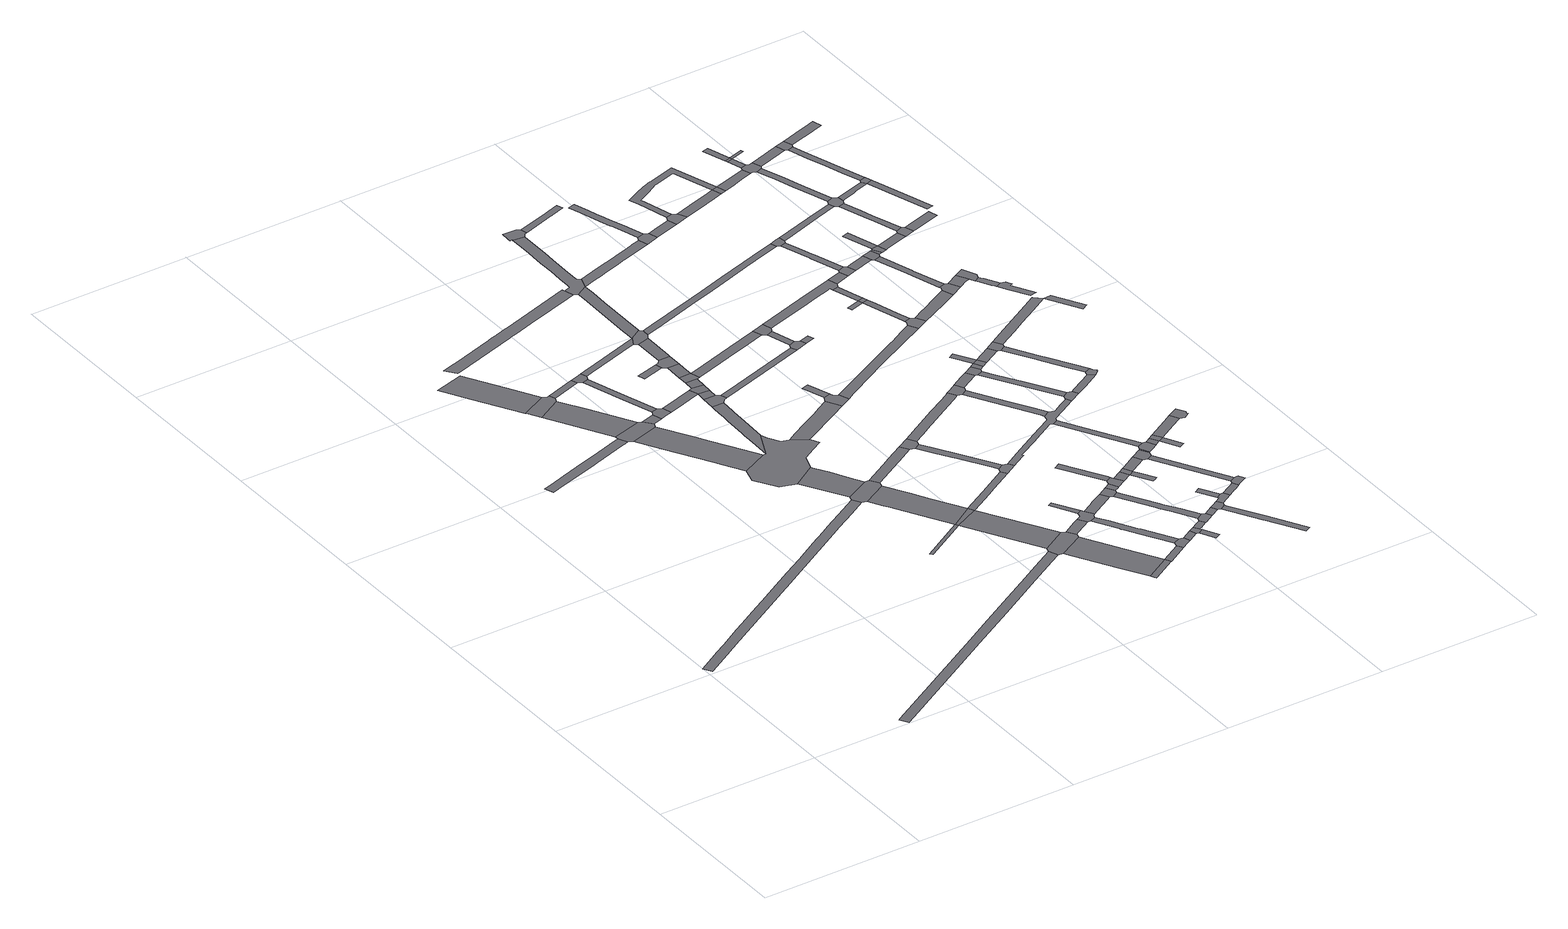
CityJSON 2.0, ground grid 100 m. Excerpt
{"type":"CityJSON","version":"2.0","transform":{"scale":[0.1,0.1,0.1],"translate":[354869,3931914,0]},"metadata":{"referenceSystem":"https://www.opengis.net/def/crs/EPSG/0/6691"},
"CityObjects":{
"road1":{"type":"Road","attributes":{"RoadStructureAttribute.sectionType":"1"},"geometry":[{"type":"MultiSurface","lod":"1","boundaries":[[[0,1,2,3,4,5,6,7,8,9,10,11,12,13,14,15,16,17,18,19,20,21,22,23,24,25,26,27,28,29]]]}]},
"road2":{"type":"Road","attributes":{"RoadStructureAttribute.sectionType":"1"},"geometry":[{"type":"MultiSurface","lod":"1","boundaries":[[[30,31,32,33,34,35,36,37,38,39,40,41,42,43,44]]]}]},
"road3":{"type":"Road","attributes":{"RoadStructureAttribute.sectionType":"1"},"geometry":[{"type":"MultiSurface","lod":"1","boundaries":[[[45,46,47,48,49,50,51,52,53,54,55,56,57,58,59,60,61,62,63]]]}]},
"road4":{"type":"Road","attributes":{"function":"3","RoadStructureAttribute.sectionType":"1"},"geometry":[{"type":"MultiSurface","lod":"1","boundaries":[[[64,65,66,67,68,69,70,71]]]}]},
"road5":{"type":"Road","geometry":[{"type":"MultiSurface","lod":"1","boundaries":[[[72,73,67,66,74,75,76,77]]]}]},
"road6":{"type":"Road","attributes":{"function":"3","RoadStructureAttribute.sectionType":"1"},"geometry":[{"type":"MultiSurface","lod":"1","boundaries":[[[78,79,76,75,80,81,82,83]]]}]},
"road7":{"type":"Road","geometry":[{"type":"MultiSurface","lod":"1","boundaries":[[[83,82,44,43,84,85,86,87]]]}]},
"road8":{"type":"Road","attributes":{"RoadStructureAttribute.sectionType":"1"},"geometry":[{"type":"MultiSurface","lod":"1","boundaries":[[[88,89,72,77]]]}]},
"road9":{"type":"Road","attributes":{"function":"3","RoadStructureAttribute.sectionType":"1"},"geometry":[{"type":"MultiSurface","lod":"1","boundaries":[[[90,91,92,93,94,95,96,97,98,99,85,84]]]}]},
"road10":{"type":"Road","attributes":{"RoadStructureAttribute.sectionType":"1"},"geometry":[{"type":"MultiSurface","lod":"1","boundaries":[[[86,100,101,87]]]}]},
"road11":{"type":"Road","geometry":[{"type":"MultiSurface","lod":"1","boundaries":[[[102,89,88,103,104,105,106,107]]]}]},
"road12":{"type":"Road","attributes":{"RoadStructureAttribute.sectionType":"1"},"geometry":[{"type":"MultiSurface","lod":"1","boundaries":[[[108,109,105,104,110,111]]]}]},
"road13":{"type":"Road","geometry":[{"type":"MultiSurface","lod":"1","boundaries":[[[100,112,113,114,108,111,115,116,101]]]}]},
"road14":{"type":"Road","attributes":{"function":"3","RoadStructureAttribute.sectionType":"1"},"geometry":[{"type":"MultiSurface","lod":"1","boundaries":[[[117,118,119,120,121,122,123]]]}]},
"road15":{"type":"Road","geometry":[{"type":"MultiSurface","lod":"1","boundaries":[[[124,125,126,127,128,129,130,131,132,133,95,94,134,135,117,123]]]}]},
"road16":{"type":"Road","geometry":[{"type":"MultiSurface","lod":"1","boundaries":[[[118,11,10,136,137,138,139,119]]]}]},
"road17":{"type":"Road","attributes":{"RoadStructureAttribute.sectionType":"1"},"geometry":[{"type":"MultiSurface","lod":"1","boundaries":[[[140,141,142,143,144,145,146,147,148,149,150,151,152,153,154,155,156,157,158,159]]]}]},
"road18":{"type":"Road","attributes":{"function":"3","RoadStructureAttribute.sectionType":"1"},"geometry":[{"type":"MultiSurface","lod":"1","boundaries":[[[160,161,162,163,164,165,166,162,167]]]}]},
"road19":{"type":"Road","attributes":{"function":"3","RoadStructureAttribute.sectionType":"1"},"geometry":[{"type":"MultiSurface","lod":"1","boundaries":[[[168,169,137,136,170,171,172,167,173]]]}]},
"road20":{"type":"Road","attributes":{"RoadStructureAttribute.sectionType":"1"},"geometry":[{"type":"MultiSurface","lod":"1","boundaries":[[[174,175,176,177,178,179,180,181,133,132,182,183,184,185]]]}]},
"road21":{"type":"Road","attributes":{"RoadStructureAttribute.sectionType":"1"},"geometry":[{"type":"MultiSurface","lod":"1","boundaries":[[[186,187,188,189,190,114,113,191,187,192,193]]]}]},
"road22":{"type":"Road","geometry":[{"type":"MultiSurface","lod":"1","boundaries":[[[167,162,166,173]]]}]},
"road23":{"type":"Road","attributes":{"RoadStructureAttribute.sectionType":"1"},"geometry":[{"type":"MultiSurface","lod":"1","boundaries":[[[194,195,196,107,106,197,198,199]]]}]},
"road24":{"type":"Road","attributes":{"RoadStructureAttribute.sectionType":"1"},"geometry":[{"type":"MultiSurface","lod":"1","boundaries":[[[200,201,202,203]]]}]},
"road25":{"type":"Road","geometry":[{"type":"MultiSurface","lod":"1","boundaries":[[[192,174,185,204,205,206,193]]]}]},
"road26":{"type":"Road","geometry":[{"type":"MultiSurface","lod":"1","boundaries":[[[187,186,207,208,188]]]}]},
"road27":{"type":"Road","attributes":{"RoadStructureAttribute.sectionType":"1"},"geometry":[{"type":"MultiSurface","lod":"1","boundaries":[[[208,207,209,210]]]}]},
"road28":{"type":"Road","geometry":[{"type":"MultiSurface","lod":"1","boundaries":[[[211,212,164,163,53,52,213,214]]]}]},
"road29":{"type":"Road","geometry":[{"type":"MultiSurface","lod":"1","boundaries":[[[209,215,216,217,218,219,210]]]}]},
"road30":{"type":"Road","attributes":{"RoadStructureAttribute.sectionType":"1"},"geometry":[{"type":"MultiSurface","lod":"1","boundaries":[[[220,221,222,139,138,223,224,225,226,227,228]]]}]},
"road31":{"type":"Road","attributes":{"RoadStructureAttribute.sectionType":"1"},"geometry":[{"type":"MultiSurface","lod":"1","boundaries":[[[229,217,216,230,231,232]]]}]},
"road32":{"type":"Road","geometry":[{"type":"MultiSurface","lod":"1","boundaries":[[[231,233,234,235,200,203,232]]]}]},
"road33":{"type":"Road","attributes":{"function":"3","RoadStructureAttribute.sectionType":"1"},"geometry":[{"type":"MultiSurface","lod":"1","boundaries":[[[213,236,237,238,239,240,241,242,214]]]}]},
"road34":{"type":"Road","attributes":{"RoadStructureAttribute.sectionType":"1"},"geometry":[{"type":"MultiSurface","lod":"1","boundaries":[[[243,244,245,246,247,128,127,248,249,250,251]]]}]},
"road35":{"type":"Road","attributes":{"RoadStructureAttribute.sectionType":"1"},"geometry":[{"type":"MultiSurface","lod":"1","boundaries":[[[252,234,233,253,254,255]]]}]},
"road36":{"type":"Road","geometry":[{"type":"MultiSurface","lod":"1","boundaries":[[[239,238,256,257,258,259]]]}]},
"road37":{"type":"Road","geometry":[{"type":"MultiSurface","lod":"1","boundaries":[[[260,261,194,199,255,254,262,263]]]}]},
"road38":{"type":"Road","attributes":{"RoadStructureAttribute.sectionType":"1"},"geometry":[{"type":"MultiSurface","lod":"1","boundaries":[[[166,264,265,266,267,268,269,173]]]}]},
"road39":{"type":"Road","attributes":{"RoadStructureAttribute.sectionType":"1"},"geometry":[{"type":"MultiSurface","lod":"1","boundaries":[[[270,212,211,271,272,273,274]]]}]},
"road40":{"type":"Road","geometry":[{"type":"MultiSurface","lod":"1","boundaries":[[[220,228,275,276,277,278]]]}]},
"road41":{"type":"Road","geometry":[{"type":"MultiSurface","lod":"1","boundaries":[[[279,280,281,282,283,194,261,284,285,286,287,288,289]]]}]},
"road42":{"type":"Road","attributes":{"RoadStructureAttribute.sectionType":"1"},"geometry":[{"type":"MultiSurface","lod":"1","boundaries":[[[290,291,292,293]]]}]},
"road43":{"type":"Road","attributes":{"RoadStructureAttribute.sectionType":"1"},"geometry":[{"type":"MultiSurface","lod":"1","boundaries":[[[205,294,295,296,297,298,206]]]}]},
"road44":{"type":"Road","geometry":[{"type":"MultiSurface","lod":"1","boundaries":[[[273,299,300,301,302,303,293,292,304,274]]]}]},
"road45":{"type":"Road","attributes":{"RoadStructureAttribute.sectionType":"1"},"geometry":[{"type":"MultiSurface","lod":"1","boundaries":[[[305,306,239,259]]]}]},
"road46":{"type":"Road","attributes":{"RoadStructureAttribute.sectionType":"1"},"geometry":[{"type":"MultiSurface","lod":"1","boundaries":[[[307,308,309,310,311,312,313,314,276,275]]]}]},
"road47":{"type":"Road","attributes":{"RoadStructureAttribute.sectionType":"1"},"geometry":[{"type":"MultiSurface","lod":"1","boundaries":[[[315,316,317,318,216,215,319,320,321,322,323]]]}]},
"road48":{"type":"Road","attributes":{"RoadStructureAttribute.sectionType":"1"},"geometry":[{"type":"MultiSurface","lod":"1","boundaries":[[[324,325,326,327]]]}]},
"road49":{"type":"Road","geometry":[{"type":"MultiSurface","lod":"1","boundaries":[[[328,251,250,329,330,331,324,327]]]}]},
"road50":{"type":"Road","attributes":{"RoadStructureAttribute.sectionType":"1"},"geometry":[{"type":"MultiSurface","lod":"1","boundaries":[[[299,332,333,334,335,336,337,338,339,340,341,342,343,300]]]}]},
"road51":{"type":"Road","geometry":[{"type":"MultiSurface","lod":"1","boundaries":[[[344,312,311,268,267,345]]]}]},
"road52":{"type":"Road","attributes":{"RoadStructureAttribute.sectionType":"1"},"geometry":[{"type":"MultiSurface","lod":"1","boundaries":[[[158,279,289,346,347,348,349,350,351,352,353,354,355,356,357,358,359,360,361,362,159]]]}]},
"road53":{"type":"Road","geometry":[{"type":"MultiSurface","lod":"1","boundaries":[[[363,306,305,364,365,366,338,337]]]}]},
"road54":{"type":"Road","attributes":{"RoadStructureAttribute.sectionType":"1"},"geometry":[{"type":"MultiSurface","lod":"1","boundaries":[[[367,368,303,302,369,370,371,372,373,374]]]}]},
"road55":{"type":"Road","attributes":{"RoadStructureAttribute.sectionType":"1"},"geometry":[{"type":"MultiSurface","lod":"1","boundaries":[[[365,375,376,366]]]}]},
"road56":{"type":"Road","geometry":[{"type":"MultiSurface","lod":"1","boundaries":[[[377,378,379,380,381,382,383,353,352,384,385]]]}]},
"road57":{"type":"Road","attributes":{"RoadStructureAttribute.sectionType":"1"},"geometry":[{"type":"MultiSurface","lod":"1","boundaries":[[[277,386,387,388,389,390,391,392,393,394,395,396,397,278]]]}]},
"road58":{"type":"Road","geometry":[{"type":"MultiSurface","lod":"1","boundaries":[[[373,398,399,400,401,402,374]]]}]},
"road59":{"type":"Road","geometry":[{"type":"MultiSurface","lod":"1","boundaries":[[[403,404,376,375,405,406,407,408]]]}]},
"road60":{"type":"Road","geometry":[{"type":"MultiSurface","lod":"1","boundaries":[[[409,410,411,407,406]]]}]},
"road61":{"type":"Road","attributes":{"RoadStructureAttribute.sectionType":"1"},"geometry":[{"type":"MultiSurface","lod":"1","boundaries":[[[401,400,412,413,414]]]}]},
"road62":{"type":"Road","attributes":{"RoadStructureAttribute.sectionType":"1"},"geometry":[{"type":"MultiSurface","lod":"1","boundaries":[[[415,416,403,408,417,418,419]]]}]},
"road63":{"type":"Road","attributes":{"RoadStructureAttribute.sectionType":"1"},"geometry":[{"type":"MultiSurface","lod":"1","boundaries":[[[398,420,421,422,423,424,425,426,427,428,429,399]]]}]},
"road64":{"type":"Road","attributes":{"RoadStructureAttribute.sectionType":"1"},"geometry":[{"type":"MultiSurface","lod":"1","boundaries":[[[430,431,432,433,434,435,436]]]}]},
"road65":{"type":"Road","geometry":[{"type":"MultiSurface","lod":"1","boundaries":[[[437,315,323,438,439,440,441,442]]]}]},
"road66":{"type":"Road","attributes":{"RoadStructureAttribute.sectionType":"1"},"geometry":[{"type":"MultiSurface","lod":"1","boundaries":[[[443,444,439,438,445]]]}]},
"road67":{"type":"Road","geometry":[{"type":"MultiSurface","lod":"1","boundaries":[[[443,445,296,295,446,447]]]}]},
"road68":{"type":"Road","geometry":[{"type":"MultiSurface","lod":"1","boundaries":[[[448,449,450,451,452,453,454,455,456,457,458,459,460,461,462,463,464,465,466,467,346,289]]]}]},
"road69":{"type":"Road","geometry":[{"type":"MultiSurface","lod":"1","boundaries":[[[414,413,468,469,430,436]]]}]},
"road70":{"type":"Road","geometry":[{"type":"MultiSurface","lod":"1","boundaries":[[[470,425,424,415,419,471,472,473,474]]]}]},
"road71":{"type":"Road","geometry":[{"type":"MultiSurface","lod":"1","boundaries":[[[446,475,476,447]]]}]},
"road72":{"type":"Road","attributes":{"RoadStructureAttribute.sectionType":"1"},"geometry":[{"type":"MultiSurface","lod":"1","boundaries":[[[477,469,468,478]]]}]},
"road73":{"type":"Road","attributes":{"RoadStructureAttribute.sectionType":"1"},"geometry":[{"type":"MultiSurface","lod":"1","boundaries":[[[479,480,481,482,483,484,485,377,385]]]}]},
"road74":{"type":"Road","attributes":{"RoadStructureAttribute.sectionType":"1"},"geometry":[{"type":"MultiSurface","lod":"1","boundaries":[[[486,474,473,487]]]}]},
"road75":{"type":"Road","attributes":{"RoadStructureAttribute.sectionType":"1"},"geometry":[{"type":"MultiSurface","lod":"1","boundaries":[[[488,489,490,491,492,493,494,260,263,495,496,497,498,499,500,501,502,503,504]]]}]},
"road76":{"type":"Road","geometry":[{"type":"MultiSurface","lod":"1","boundaries":[[[478,505,506,477]]]}]},
"road77":{"type":"Road","attributes":{"RoadStructureAttribute.sectionType":"1"},"geometry":[{"type":"MultiSurface","lod":"1","boundaries":[[[507,508,509,510,511,512,513,514,515,516,517,518,519,520,521,522,523,524,330,329]]]}]},
"road78":{"type":"Road","geometry":[{"type":"MultiSurface","lod":"1","boundaries":[[[525,526,527,528,529,530,531,532,533,534,535,536,537,538,539,540,541,542,543,544,545,546,547,548,549,550,344,345]]]}]},
"road79":{"type":"Road","geometry":[{"type":"MultiSurface","lod":"1","boundaries":[[[551,552,553,554,505,478]]]}]},
"road80":{"type":"Road","geometry":[{"type":"MultiSurface","lod":"1","boundaries":[[[555,556,557,558,559,486,487]]]}]},
"road81":{"type":"Road","geometry":[{"type":"MultiSurface","lod":"1","boundaries":[[[560,561,562,563,564,391,390,565,566]]]}]},
"road82":{"type":"Road","attributes":{"RoadStructureAttribute.sectionType":"1"},"geometry":[{"type":"MultiSurface","lod":"1","boundaries":[[[567,506,505,568,569,570]]]}]},
"road83":{"type":"Road","geometry":[{"type":"MultiSurface","lod":"1","boundaries":[[[571,572,573,574]]]}]},
"road84":{"type":"Road","attributes":{"RoadStructureAttribute.sectionType":"1"},"geometry":[{"type":"MultiSurface","lod":"1","boundaries":[[[575,576,577,578,579,580,581,556,555]]]}]},
"road85":{"type":"Road","attributes":{"RoadStructureAttribute.sectionType":"1"},"geometry":[{"type":"MultiSurface","lod":"1","boundaries":[[[565,582,583,544,543,584,585,566]]]}]},
"road86":{"type":"Road","geometry":[{"type":"MultiSurface","lod":"1","boundaries":[[[586,558,557,587,588,589,571,574]]]}]},
"road87":{"type":"Road","attributes":{"RoadStructureAttribute.sectionType":"1"},"geometry":[{"type":"MultiSurface","lod":"1","boundaries":[[[590,561,560,591,592,593,594]]]}]},
"road88":{"type":"Road","attributes":{"RoadStructureAttribute.sectionType":"1"},"geometry":[{"type":"MultiSurface","lod":"1","boundaries":[[[595,596,597,598,599,600,601,602,603,604,605,606,607,608,609,610]]]}]},
"road89":{"type":"Road","geometry":[{"type":"MultiSurface","lod":"1","boundaries":[[[458,611,612,613,602,601,459]]]}]},
"road90":{"type":"Road","geometry":[{"type":"MultiSurface","lod":"1","boundaries":[[[569,614,615,616,617,570]]]}]},
"road91":{"type":"Road","attributes":{"RoadStructureAttribute.sectionType":"1"},"geometry":[{"type":"MultiSurface","lod":"1","boundaries":[[[441,618,619,620,621,622,623,624,625,626,627,628,442]]]}]},
"road92":{"type":"Road","attributes":{"RoadStructureAttribute.sectionType":"1"},"geometry":[{"type":"MultiSurface","lod":"1","boundaries":[[[629,630,631,632,534,533]]]}]},
"road93":{"type":"Road","attributes":{"RoadStructureAttribute.sectionType":"1"},"geometry":[{"type":"MultiSurface","lod":"1","boundaries":[[[633,634,589,588,635,636,637,638,639]]]}]},
"road94":{"type":"Road","attributes":{"RoadStructureAttribute.sectionType":"1"},"geometry":[{"type":"MultiSurface","lod":"1","boundaries":[[[617,616,640,641]]]}]},
"road95":{"type":"Road","attributes":{"RoadStructureAttribute.sectionType":"1"},"geometry":[{"type":"MultiSurface","lod":"1","boundaries":[[[642,643,615,614,644,645]]]}]},
"road96":{"type":"Road","geometry":[{"type":"MultiSurface","lod":"1","boundaries":[[[593,646,647,648,649,594]]]}]},
"road97":{"type":"Road","geometry":[{"type":"MultiSurface","lod":"1","boundaries":[[[640,650,651,652,631,630,653,641]]]}]},
"road98":{"type":"Road","attributes":{"RoadStructureAttribute.sectionType":"1"},"geometry":[{"type":"MultiSurface","lod":"1","boundaries":[[[654,655,656,657,658,659,612,611]]]}]},
"road99":{"type":"Road","attributes":{"RoadStructureAttribute.sectionType":"1"},"geometry":[{"type":"MultiSurface","lod":"1","boundaries":[[[649,648,660,661]]]}]},
"road100":{"type":"Road","geometry":[{"type":"MultiSurface","lod":"1","boundaries":[[[642,645,639,638,662,663,664]]]}]},
"road101":{"type":"Road","geometry":[{"type":"MultiSurface","lod":"1","boundaries":[[[665,666,661,667]]]}]},
"road102":{"type":"Road","attributes":{"RoadStructureAttribute.sectionType":"1"},"geometry":[{"type":"MultiSurface","lod":"1","boundaries":[[[668,669,652,651,670,671]]]}]},
"road103":{"type":"Road","attributes":{"RoadStructureAttribute.sectionType":"1"},"geometry":[{"type":"MultiSurface","lod":"1","boundaries":[[[672,673,674,675,676,677,647,646]]]}]},
"road104":{"type":"Road","geometry":[{"type":"MultiSurface","lod":"1","boundaries":[[[661,660,678,667]]]}]},
"road105":{"type":"Road","geometry":[{"type":"MultiSurface","lod":"1","boundaries":[[[679,668,671,680]]]}]},
"road106":{"type":"Road","geometry":[{"type":"MultiSurface","lod":"1","boundaries":[[[681,682,683,684]]]}]},
"road107":{"type":"Road","geometry":[{"type":"MultiSurface","lod":"1","boundaries":[[[671,685,686,680]]]}]},
"road108":{"type":"Road","geometry":[{"type":"MultiSurface","lod":"1","boundaries":[[[675,674,539,538,687,688]]]}]},
"road109":{"type":"Road","attributes":{"RoadStructureAttribute.sectionType":"1"},"geometry":[{"type":"MultiSurface","lod":"1","boundaries":[[[667,678,689,690]]]}]},
"road110":{"type":"Road","attributes":{"RoadStructureAttribute.sectionType":"1"},"geometry":[{"type":"MultiSurface","lod":"1","boundaries":[[[691,692,693,694,695,696,697,684]]]}]},
"road111":{"type":"Road","geometry":[{"type":"MultiSurface","lod":"1","boundaries":[[[697,698,681,684]]]}]},
"road112":{"type":"Road","attributes":{"RoadStructureAttribute.sectionType":"1"},"geometry":[{"type":"MultiSurface","lod":"1","boundaries":[[[698,699,624,623,700,681]]]}]},
"road113":{"type":"Road","geometry":[{"type":"MultiSurface","lod":"1","boundaries":[[[701,655,654,702,703,704,705,706]]]}]},
"road114":{"type":"Road","geometry":[{"type":"MultiSurface","lod":"1","boundaries":[[[707,516,515,708,709,694,693]]]}]},
"road115":{"type":"Road","attributes":{"RoadStructureAttribute.sectionType":"1"},"geometry":[{"type":"MultiSurface","lod":"1","boundaries":[[[710,711,712,713,714,715,679,680]]]}]},
"road116":{"type":"Road","geometry":[{"type":"MultiSurface","lod":"1","boundaries":[[[625,716,717,718,719,626]]]}]},
"road117":{"type":"Road","geometry":[{"type":"MultiSurface","lod":"1","boundaries":[[[689,720,721,722,723,724,725,690]]]}]},
"road118":{"type":"Road","attributes":{"RoadStructureAttribute.sectionType":"1"},"geometry":[{"type":"MultiSurface","lod":"1","boundaries":[[[726,727,688,687,728,729,730]]]}]},
"road119":{"type":"Road","geometry":[{"type":"MultiSurface","lod":"1","boundaries":[[[731,504,503,732,733,734,735]]]}]},
"road120":{"type":"Road","attributes":{"RoadStructureAttribute.sectionType":"1"},"geometry":[{"type":"MultiSurface","lod":"1","boundaries":[[[721,736,737,738,739,740,741,742,743,744,722]]]}]},
"road121":{"type":"Road","attributes":{"RoadStructureAttribute.sectionType":"1"},"geometry":[{"type":"MultiSurface","lod":"1","boundaries":[[[745,746,747,748,749,750,751,752,753,733,732]]]}]},
"road122":{"type":"Road","geometry":[{"type":"MultiSurface","lod":"1","boundaries":[[[750,749,718,717,754,755]]]}]},
"road123":{"type":"Road","attributes":{"RoadStructureAttribute.sectionType":"1"},"geometry":[{"type":"MultiSurface","lod":"1","boundaries":[[[756,757,758,759,760,761,762,763,764,765,766,767,768,769,770,771,772,773,774,775,776,701,706]]]}]},
"road124":{"type":"Road","attributes":{"RoadStructureAttribute.sectionType":"1"},"geometry":[{"type":"MultiSurface","lod":"1","boundaries":[[[777,778,779,705,704,780,781,782,783,766]]]}]},
"road125":{"type":"Road","geometry":[{"type":"MultiSurface","lod":"1","boundaries":[[[784,785,786,787,713,712,788]]]}]},
"road126":{"type":"Road","attributes":{"RoadStructureAttribute.sectionType":"1"},"geometry":[{"type":"MultiSurface","lod":"1","boundaries":[[[789,790,791,709,708,792,793,794,795,796,797]]]}]},
"road127":{"type":"Road","geometry":[{"type":"MultiSurface","lod":"1","boundaries":[[[798,741,740,726,730,799,800,801,802]]]}]},
"road128":{"type":"Road","attributes":{"RoadStructureAttribute.sectionType":"1"},"geometry":[{"type":"MultiSurface","lod":"1","boundaries":[[[754,803,804,805,806,807,808,809,810,755]]]}]},
"road129":{"type":"Road","geometry":[{"type":"MultiSurface","lod":"1","boundaries":[[[783,811,812,767,766]]]}]},
"road130":{"type":"Road","geometry":[{"type":"MultiSurface","lod":"1","boundaries":[[[813,814,815,806,805,816]]]}]},
"road131":{"type":"Road","attributes":{"RoadStructureAttribute.sectionType":"1"},"geometry":[{"type":"MultiSurface","lod":"1","boundaries":[[[817,818,819,820,821,822,813,816]]]}]},
"road132":{"type":"Road","geometry":[{"type":"MultiSurface","lod":"1","boundaries":[[[823,820,819,824,797,796,825]]]}]},
"road133":{"type":"Road","attributes":{"RoadStructureAttribute.sectionType":"1"},"geometry":[{"type":"MultiSurface","lod":"1","boundaries":[[[734,826,827,828,829,830,831,735]]]}]},
"road134":{"type":"Road","attributes":{"RoadStructureAttribute.sectionType":"1"},"geometry":[{"type":"MultiSurface","lod":"1","boundaries":[[[815,814,832,833]]]}]},
"road135":{"type":"Road","geometry":[{"type":"MultiSurface","lod":"1","boundaries":[[[832,834,835,836,833]]]}]},
"road136":{"type":"Road","attributes":{"RoadStructureAttribute.sectionType":"1"},"geometry":[{"type":"MultiSurface","lod":"1","boundaries":[[[837,838,839,840,841,842,843,724,723,844,845,846,839,847]]]}]},
"road137":{"type":"Road","attributes":{"RoadStructureAttribute.sectionType":"1"},"geometry":[{"type":"MultiSurface","lod":"1","boundaries":[[[848,849,850,836,835]]]}]},
"road138":{"type":"Road","attributes":{"RoadStructureAttribute.sectionType":"1"},"geometry":[{"type":"MultiSurface","lod":"1","boundaries":[[[851,852,853,854,823,825]]]}]},
"road139":{"type":"Road","attributes":{"RoadStructureAttribute.sectionType":"1"},"geometry":[{"type":"MultiSurface","lod":"1","boundaries":[[[767,812,855,856,857,858,859]]]}]},
"road140":{"type":"Road","geometry":[{"type":"MultiSurface","lod":"1","boundaries":[[[860,854,853,861,862,863,864,865]]]}]},
"road141":{"type":"Road","attributes":{"RoadStructureAttribute.sectionType":"1"},"geometry":[{"type":"MultiSurface","lod":"1","boundaries":[[[834,866,867,868,835]]]}]},
"road142":{"type":"Road","attributes":{"RoadStructureAttribute.sectionType":"1"},"geometry":[{"type":"MultiSurface","lod":"1","boundaries":[[[869,870,871,863,862,872,873,874,875]]]}]},
"road143":{"type":"Road","geometry":[{"type":"MultiSurface","lod":"1","boundaries":[[[876,877,878,869,875,879,880,881]]]}]},
"road144":{"type":"Road","attributes":{"RoadStructureAttribute.sectionType":"1"},"geometry":[{"type":"MultiSurface","lod":"1","boundaries":[[[882,883,884,885]]]}]},
"road145":{"type":"Road","geometry":[{"type":"MultiSurface","lod":"1","boundaries":[[[882,886,887,883]]]}]},
"road146":{"type":"Road","attributes":{"RoadStructureAttribute.sectionType":"1"},"geometry":[{"type":"MultiSurface","lod":"1","boundaries":[[[886,888,889,887]]]}]},
"road147":{"type":"Road","geometry":[{"type":"MultiSurface","lod":"1","boundaries":[[[890,891,892,889,888,859,858,893,894,895]]]}]},
"road148":{"type":"Road","attributes":{"RoadStructureAttribute.sectionType":"1"},"geometry":[{"type":"MultiSurface","lod":"1","boundaries":[[[896,897,898,895,894,899,900,901,902,903,904]]]}]},
"road149":{"type":"Road","geometry":[{"type":"MultiSurface","lod":"1","boundaries":[[[903,829,828,905,906,907,908,904]]]}]},
"road150":{"type":"Road","attributes":{"RoadStructureAttribute.sectionType":"1"},"geometry":[{"type":"MultiSurface","lod":"1","boundaries":[[[905,909,910,911,912,913,914,915,916,906]]]}]},
"road151":{"type":"Road","geometry":[{"type":"MultiSurface","lod":"1","boundaries":[[[917,912,911,868,867,918,919]]]}]},
"road152":{"type":"Road","geometry":[{"type":"MultiSurface","lod":"1","boundaries":[[[920,921,883,887]]]}]},
"road153":{"type":"Road","attributes":{"RoadStructureAttribute.sectionType":"1"},"geometry":[{"type":"MultiSurface","lod":"1","boundaries":[[[922,923,924,891,890,925,926,927]]]}]},
"road154":{"type":"Road","attributes":{"RoadStructureAttribute.sectionType":"1"},"geometry":[{"type":"MultiSurface","lod":"1","boundaries":[[[928,929,930,931,932,917,919]]]}]},
"road155":{"type":"Road","attributes":{"RoadStructureAttribute.sectionType":"1"},"geometry":[{"type":"MultiSurface","lod":"1","boundaries":[[[933,908,907,934,935,936,937,938,939]]]}]},
"road156":{"type":"Road","geometry":[{"type":"MultiSurface","lod":"1","boundaries":[[[940,941,942,927,926,943]]]}]},
"road157":{"type":"Road","attributes":{"RoadStructureAttribute.sectionType":"1"},"geometry":[{"type":"MultiSurface","lod":"1","boundaries":[[[944,945,946,947,948,949,950,951,940,943]]]}]},
"road158":{"type":"Road","geometry":[{"type":"MultiSurface","lod":"1","boundaries":[[[938,952,953,954,948,947,939]]]}]},
"road159":{"type":"Road","attributes":{"RoadStructureAttribute.sectionType":"1"},"geometry":[{"type":"MultiSurface","lod":"1","boundaries":[[[955,956,957,958,952,938,959,960,961,962]]]}]},
"road160":{"type":"Road","attributes":{"RoadStructureAttribute.sectionType":"1"},"geometry":[{"type":"MultiSurface","lod":"1","boundaries":[[[963,964,965,942,941,966,967,968]]]}]}
},
"vertices":[
[188,1108,0],[249,1144,0],[260,1150,0],[281,1163,0],[737,1432,0],[777,1454,0],[822,1481,0],[1369,1801,0],[1395,1816,0],[1524,1891,0],[1634,1956,0],[1604,2008,0],[1515,1956,0],[1349,1859,0],[1296,1828,0],[1251,1801,0],[1236,1793,0],[1193,1767,0],[1040,1678,0],[914,1604,0],[791,1532,0],[684,1470,0],[538,1385,0],[425,1319,0],[372,1287,0],[229,1202,0],[156,1159,0],[98,1125,0],[3,1069,0],[33,1017,0],
[894,3207,0],[743,3159,0],[641,3127,0],[622,3121,0],[459,3070,0],[389,3047,0],[305,3021,0],[323,2964,0],[407,2990,0],[659,3069,0],[681,3076,0],[898,3145,0],[913,3150,0],[935,3157,0],[907,3210,0],
[710,59,0],[1339,426,0],[1377,448,0],[1657,611,0],[1777,681,0],[1968,793,0],[2146,897,0],[2214,936,0],[2190,992,0],[2046,908,0],[1939,845,0],[1712,713,0],[1539,612,0],[1532,608,0],[1419,542,0],[1351,502,0],[601,65,0],[590,59,0],[621,7,0],
[477,3978,0],[558,3838,0],[639,3699,0],[801,3781,0],[717,3927,0],[689,3975,0],[558,4203,0],[378,4150,0],
[842,3773,0],[831,3769,0],[649,3683,0],[688,3616,0],[844,3706,0],[855,3735,0],
[980,3472,0],[940,3540,0],[744,3519,0],[862,3316,0],[907,3238,0],[1087,3287,0],
[964,3142,0],[1139,3197,0],[1153,3225,0],[1109,3275,0],
[1038,3793,0],[1026,3831,0],
[1047,2998,0],[1098,2909,0],[1203,2728,0],[1223,2692,0],[1298,2562,0],[1463,2642,0],[1400,2749,0],[1359,2820,0],[1301,2919,0],[1257,2995,0],
[1213,3244,0],[1195,3301,0],
[1070,3845,0],[1063,3780,0],[1064,3780,0],[1103,3790,0],[1116,3818,0],[1104,3856,0],
[1246,3342,0],[1185,3533,0],[1141,3539,0],[1208,3330,0],
[1240,3253,0],[1293,3269,0],[1275,3327,0],[1208,3329,0],[1200,3312,0],
[1455,2302,0],[1612,2036,0],[1763,2116,0],[1718,2195,0],[1658,2303,0],[1607,2390,0],[1603,2397,0],
[1634,2491,0],[1715,2537,0],[1783,2575,0],[1754,2628,0],[1663,2687,0],[1615,2699,0],[1581,2759,0],[1575,2770,0],[1559,2811,0],[1481,2642,0],[1273,2468,0],[1353,2330,0],
[1664,1948,0],[1815,2030,0],[1821,2061,0],[1791,2113,0],
[1489,4601,0],[1035,4457,0],[1021,4453,0],[949,4430,0],[937,4426,0],[910,4418,0],[885,4410,0],[618,4325,0],[591,4316,0],[513,4291,0],[563,4231,0],[577,4235,0],[994,4366,0],[1002,4368,0],[1040,4380,0],[1165,4419,0],[1331,4471,0],[1428,4501,0],[1511,4527,0],[1494,4586,0],
[1650,1330,0],[1660,1313,0],[1936,1475,0],[2198,1022,0],[2350,1110,0],[2333,1140,0],[2092,1551,0],[1926,1493,0],
[1960,1778,0],[1896,1890,0],[1713,1863,0],[1728,1837,0],[1830,1660,0],[2072,1587,0],
[1504,3192,0],[1502,3158,0],[1498,3086,0],[1498,3084,0],[1496,3030,0],[1489,2880,0],[1488,2861,0],[1484,2775,0],[1568,3013,0],[1571,3080,0],[1572,3102,0],[1577,3188,0],
[1585,3334,0],[1512,3338,0],[1494,3395,0],[1403,3367,0],[1294,3333,0],[1396,3302,0],[1509,3279,0],[1581,3275,0],
[1529,3992,0],[1224,3894,0],[1151,3871,0],[1163,3833,0],[1242,3858,0],[1502,3942,0],
[1486,3706,0],[1347,3666,0],[1359,3623,0],[1498,3663,0],
[1595,3212,0],[1617,3219,0],[1605,3257,0],
[1588,3398,0],[1515,3402,0],
[1592,3464,0],[1519,3468,0],
[2410,1049,0],[2379,1099,0],[2243,929,0],[2404,1018,0],
[1612,3470,0],[1594,3528,0],[1520,3529,0],[1520,3492,0],[1519,3486,0],
[2111,2299,0],[1994,2231,0],[1938,2198,0],[1971,2148,0],[2015,2173,0],[2024,2179,0],[2066,2203,0],[2106,2226,0],[2142,2247,0],
[1521,3563,0],[1595,3604,0],[1596,3643,0],[1522,3644,0],
[1597,3732,0],[1524,3733,0],[1507,3712,0],
[2269,884,0],[2407,648,0],[2503,484,0],[2660,576,0],[2539,785,0],[2495,860,0],[2420,990,0],
[1968,2856,0],[1912,2825,0],[1836,2784,0],[1815,2772,0],[1718,2718,0],[2006,2763,0],[2072,2799,0],[2086,2807,0],[2036,2897,0],
[1524,3751,0],[1597,3750,0],[1600,3944,0],[1527,3924,0],
[2517,460,0],[2523,449,0],[2679,540,0],[2681,541,0],
[1623,4023,0],[1602,4039,0],[1600,3948,0],[1620,3976,0],
[2146,1582,0],[2246,1640,0],[2299,1671,0],[2442,1754,0],[2421,1791,0],[2229,1679,0],
[2465,1150,0],[2424,1056,0],[2490,1095,0],[2527,1116,0],[2496,1168,0],
[2172,2239,0],[2211,2263,0],[2218,2291,0],[2187,2343,0],
[1537,4515,0],[1537,4511,0],[1536,4433,0],[1530,4077,0],[1530,4058,0],[1602,4044,0],[1606,4273,0],[1606,4279,0],[1608,4375,0],[1610,4484,0],[1611,4559,0],
[2474,1383,0],[2446,1367,0],[2533,1217,0],[2561,1233,0],
[2030,3350,0],[2197,3403,0],[2180,3440,0],[1986,3378,0],[1649,3271,0],
[2546,1113,0],[2586,1133,0],[2591,1153,0],[2603,1160,0],[2572,1213,0],[2525,1185,0],
[2810,617,0],[2789,652,0],
[2228,2149,0],[2287,2052,0],[2301,2029,0],[2413,1845,0],[2428,1820,0],[2467,1843,0],[2339,2052,0],[2251,2197,0],
[2105,3689,0],[2012,3660,0],[1911,3628,0],[1622,3537,0],[1635,3478,0],[1640,3479,0],[1929,3570,0],[1962,3581,0],[2123,3631,0],
[2096,2944,0],[2051,3085,0],[2006,3070,0],[2052,2930,0],
[2041,2907,0],[2156,2846,0],[2131,2908,0],[2104,2919,0],
[2631,966,0],[2637,955,0],[2639,952,0],[2674,893,0],[2685,873,0],[2795,685,0],[2838,703,0],[2724,897,0],[2713,915,0],[2692,952,0],[2657,1012,0],[2632,1055,0],
[2497,1835,0],[2519,1799,0],
[1633,4630,0],[1612,4645,0],[1613,4705,0],[1614,4788,0],[1616,4878,0],[1617,4958,0],[1620,5151,0],[1548,5158,0],[1547,5077,0],[1546,4999,0],[1545,4962,0],[1543,4887,0],[1542,4786,0],[1540,4698,0],[1539,4623,0],[1538,4600,0],[1509,4591,0],
[2797,682,0],[2849,640,0],[2880,658,0],[2866,696,0],
[2660,1265,0],[2634,1250,0],[2631,1177,0],[2634,1179,0],[2691,1211,0],[2737,1238,0],[2765,1255,0],[2735,1308,0],
[2945,696,0],[2930,733,0],
[1639,5220,0],[1621,5233,0],[1534,5235,0],[1533,5181,0],[1533,5174,0],[1533,5163,0],[1548,5167,0],[1637,5175,0],[1651,5179,0],
[2325,2353,0],[2333,2358,0],[2555,2488,0],[2614,2523,0],[2654,2546,0],[2624,2596,0],[2602,2582,0],[2551,2553,0],[2453,2497,0],[2372,2450,0],[2302,2410,0],[2293,2405,0],
[2782,1248,0],[2822,1272,0],[2826,1290,0],[2796,1343,0],[2768,1327,0],
[2967,755,0],[2946,743,0],[2949,695,0],[2960,690,0],[2992,712,0],[2986,720,0],
[3008,598,0],[3044,617,0],[2999,702,0],
[2853,1305,0],[2863,1311,0],[2832,1364,0],
[3029,791,0],[2995,771,0],[3008,732,0],[3015,736,0],[3049,756,0],
[2834,1158,0],[2909,1030,0],[2919,1014,0],[2957,948,0],[3036,816,0],[3075,838,0],[3012,948,0],[2958,1037,0],[2949,1053,0],[2844,1234,0],
[2876,1414,0],[2868,1428,0],[2827,1498,0],[2722,1678,0],[2686,1657,0],[2809,1446,0],[2840,1393,0],
[2156,3705,0],[2149,3617,0],[2188,3630,0],[2191,3634,0],[2203,3656,0],[2188,3715,0],
[2233,3481,0],[2191,3622,0],[2194,3467,0],
[2273,3428,0],[2261,3466,0],
[1685,4583,0],[1749,4603,0],[1770,4610,0],[1856,4637,0],[1870,4641,0],[1920,4657,0],[1932,4661,0],[1999,4681,0],[2030,4691,0],[2110,4716,0],[2123,4721,0],[2105,4779,0],[2054,4763,0],[2042,4759,0],[2021,4753,0],[2013,4750,0],[2004,4747,0],[1912,4719,0],[1839,4696,0],[1769,4674,0],
[2918,1343,0],[2887,1396,0],
[3088,834,0],[3056,759,0],[3085,776,0],[3119,796,0],[3098,831,0],
[2336,3448,0],[2323,3486,0],
[2950,1432,0],[2976,1377,0],
[1858,5244,0],[1862,5245,0],[1867,5247,0],[1947,5273,0],[1935,5311,0],[1866,5289,0],[1847,5283,0],
[3153,863,0],[3173,827,0],
[2616,4336,0],[2266,4226,0],[2099,4173,0],[2021,4149,0],[1821,4086,0],[1690,4044,0],[1656,4033,0],[1745,4016,0],[2033,4108,0],[2113,4133,0],[2252,4178,0],[2476,4249,0],[2483,4251,0],[2541,4270,0],[2659,4308,0],[2685,4316,0],[2673,4354,0],
[3010,1397,0],[2980,1450,0],
[2201,2870,0],[2384,2971,0],[2399,2978,0],[2458,3010,0],[2551,3058,0],[2656,3112,0],[2695,3132,0],[2711,3140,0],[2855,3212,0],[2825,3271,0],[2759,3235,0],[2669,3187,0],[2657,3180,0],[2536,3118,0],[2526,3113,0],[2432,3064,0],[2391,3043,0],[2362,3028,0],
[2541,1812,0],[2616,1855,0],[2611,1866,0],[2614,1868,0],[2747,1941,0],[2764,1950,0],[2902,2030,0],[2912,2028,0],[2921,2025,0],[2956,2044,0],[2961,2061,0],[3089,2135,0],[3122,2153,0],[3132,2158,0],[3114,2191,0],[3098,2182,0],[3060,2160,0],[3002,2126,0],[2967,2136,0],[2927,2113,0],[2918,2077,0],[2913,2074,0],[2834,2029,0],[2727,1968,0],[2639,1918,0],[2594,1891,0],
[3047,1254,0],[3065,1264,0],[3081,1274,0],[3030,1363,0],
[3193,823,0],[3227,844,0],[3233,863,0],[3213,898,0],[3180,878,0],
[2728,2589,0],[2698,2641,0],[2688,2635,0],[2680,2630,0],[2650,2612,0],[2680,2540,0],[2720,2561,0],
[2996,1459,0],[3016,1400,0],[3119,1460,0],[3088,1513,0],
[3274,948,0],[3208,1056,0],[3174,1035,0],[3240,927,0],
[3319,605,0],[3320,605,0],[3447,384,0],[3483,404,0],[3355,625,0],[3354,626,0],[3234,830,0],
[2806,2323,0],[2914,2135,0],[2916,2223,0],[2845,2345,0],
[3246,917,0],[3266,883,0],[3311,909,0],[3290,944,0],
[2770,2683,0],[2729,2590,0],[2835,2652,0],[2844,2656,0],[2814,2708,0],
[2000,5179,0],[2030,5084,0],[2047,5030,0],[2061,4985,0],[2063,4981,0],[2092,4889,0],[2118,4806,0],[2161,4819,0],[2121,4945,0],[2108,4988,0],[2091,5042,0],[2081,5073,0],[2064,5126,0],[2048,5177,0],[2019,5269,0],[1975,5257,0],
[2202,4746,0],[2188,4805,0],[2169,4815,0],
[3146,1453,0],[3181,1473,0],[3189,1501,0],[3158,1553,0],
[2219,3661,0],[2506,3752,0],[2576,3774,0],[2665,3801,0],[2685,3808,0],[2690,3788,0],[2729,3800,0],[2743,3826,0],[2724,3884,0],[2665,3866,0],[2487,3809,0],
[3050,1800,0],[3173,1586,0],[3210,1602,0],[3084,1820,0],
[3360,985,0],[3339,973,0],[3361,938,0],[3364,940,0],[3397,961,0],[3406,966,0],[3385,1000,0],
[3195,1505,0],[3165,1557,0],
[3426,1043,0],[3304,1257,0],[3269,1237,0],[3391,1023,0],
[2860,2655,0],[2897,2671,0],[2902,2690,0],[2872,2741,0],
[3224,1522,0],[3262,1544,0],[3232,1596,0],[3165,1558,0],
[2363,4797,0],[2344,4855,0],[2339,4853,0],[2256,4827,0],[2210,4812,0],[2198,4808,0],
[2933,2708,0],[2903,2760,0],
[3417,973,0],[3472,1004,0],[3452,1039,0],
[2867,2903,0],[2832,2883,0],[2938,2780,0],
[3266,1616,0],[3238,1600,0],[3269,1548,0],[3296,1564,0],
[2872,2634,0],[2994,2432,0],[3122,2220,0],[3156,2240,0],[3028,2453,0],[2938,2603,0],
[2968,2728,0],
[3300,1636,0],[3331,1584,0],
[2741,3621,0],[2654,3594,0],[2663,3564,0],[2750,3590,0],
[3356,1453,0],[3391,1472,0],
[3205,2198,0],[3186,2233,0],
[3080,2793,0],[3049,2845,0],
[2768,3529,0],[2820,3357,0],[2833,3311,0],[2872,3323,0],[2846,3409,0],[2804,3548,0],[2788,3602,0],
[2779,3632,0],
[2758,3702,0],[2711,3721,0],
[2359,4883,0],[2374,4800,0],[2391,4806,0],[2449,4824,0],[2424,4880,0],[2398,4894,0],
[2837,3299,0],[2931,3251,0],[2901,3311,0],
[3403,1626,0],[3491,1677,0],[3513,1691,0],[3483,1743,0],[3460,1730,0],[3384,1685,0],
[2823,3852,0],[2836,3856,0],[2817,3914,0],[2805,3910,0],
[3084,2792,0],[3100,2787,0],[3134,2808,0],[3140,2827,0],[3109,2880,0],[3073,2859,0],
[3345,2325,0],[3209,2246,0],[3221,2207,0],[3275,2237,0],[3383,2300,0],
[2715,4368,0],[2705,4306,0],[2743,4318,0],[2752,4336,0],[2740,4375,0],
[3202,2613,0],[3228,2568,0],[3303,2438,0],[3335,2384,0],[3353,2355,0],[3391,2369,0],[3338,2459,0],[3263,2588,0],[3237,2633,0],
[2717,4268,0],[2765,4119,0],[2766,4115,0],[2769,4108,0],[2826,3931,0],[2864,3943,0],[2804,4128,0],[2803,4132,0],[2771,4232,0],
[2900,3877,0],[2882,3934,0],
[2361,5025,0],[2344,5082,0],[2339,5102,0],[2340,5103,0],[2413,5142,0],[2492,5185,0],[2495,5187,0],[2624,5224,0],[2631,5226,0],[2706,4986,0],[2711,4970,0],[2749,4982,0],[2657,5275,0],[2652,5274,0],[2483,5225,0],[2479,5224,0],[2421,5203,0],[2371,5178,0],[2286,5137,0],[2306,5071,0],[2321,5019,0],
[2678,4960,0],[2566,4925,0],[2473,4895,0],[2544,4854,0],[2677,4896,0],[2707,4906,0],[2729,4912,0],
[3578,1702,0],[3573,1710,0],[3579,1729,0],[3549,1781,0],[3543,1682,0],
[3081,3407,0],[2995,3361,0],[2967,3346,0],[3000,3285,0],[3007,3289,0],[3117,3345,0],[3188,3381,0],[3198,3386,0],[3171,3454,0],
[3398,2356,0],[3414,2328,0],[3412,2333,0],[3416,2335,0],[3403,2348,0],
[2919,3883,0],[3016,3914,0],[3029,3918,0],[3011,3975,0],[2998,3971,0],[2927,3949,0],[2911,3944,0],[2895,3939,0],
[2742,4916,0],[2768,4925,0],
[3084,3920,0],[3093,3938,0],[3075,3995,0],[3045,3909,0],
[3111,3699,0],[3114,3691,0],[3178,3489,0],[3216,3501,0],[3151,3706,0],[3150,3710,0],
[3238,3493,0],[3181,3478,0],[3274,3427,0],
[2774,4344,0],[3029,4425,0],[3161,4468,0],[3148,4504,0],[3056,4475,0],[3054,4475,0],
[3116,3946,0],[3088,4000,0],
[3151,3957,0],[3133,4014,0],[3093,4008,0],
[3733,2901,0],[3626,3087,0],[3578,3082,0],[3533,3126,0],[3454,3080,0],[3318,3001,0],[3230,2950,0],[3262,2898,0],[3349,2949,0],[3460,3013,0],[3695,2880,0],
[3072,4210,0],[3034,4199,0],[3092,4012,0],
[3327,3456,0],[3347,3465,0],[3352,3468,0],[3315,3535,0],
[2828,4944,0],[2885,4962,0],[2901,4967,0],[2975,4991,0],[2957,5048,0],
[3347,3552,0],[3361,3452,0],[3371,3434,0],[3406,3455,0],[3415,3484,0],[3376,3566,0],
[3165,3962,0],[3311,4007,0],[3293,4064,0],
[3471,3342,0],[3423,3426,0],[3420,3432,0],[3385,3411,0],[3421,3349,0],[3432,3331,0],[3437,3322,0],
[3502,3289,0],[3520,3299,0],[3501,3334,0],[3468,3269,0],[3539,3148,0],[3579,3154,0],
[2931,5172,0],[2969,5184,0],[2924,5326,0],[2885,5315,0],
[2937,5154,0],[2974,5166,0],
[2965,5065,0],[3002,5078,0],
[3060,5018,0],[3042,5075,0],[3022,5069,0],[2993,4997,0],[3011,4988,0],[3050,5000,0],
[3160,4665,0],[3126,4768,0],[3099,4851,0],[3042,4897,0],[3051,4867,0],[3088,4756,0],[3134,4617,0],[3162,4532,0],[3199,4546,0],
[3183,4457,0],[3221,4468,0],[3230,4486,0],[3229,4530,0],
[3242,4271,0],[3257,4223,0],[3303,4081,0],[3341,4094,0],[3295,4235,0],[3295,4237,0],[3280,4284,0],[3257,4357,0],
[3359,4085,0],[3332,4013,0],[3377,4027,0],
[3065,5194,0],[3059,5212,0],
[3211,5128,0],[3206,5127,0],[3150,5109,0],[3216,5067,0],[3255,5079,0],[3237,5137,0],
[3390,4031,0],[3569,4088,0],[3553,4146,0],[3390,4095,0],[3372,4089,0],
[3315,4557,0],[3248,4495,0],[3326,4520,0],[3335,4523,0],[3334,4527,0],[3435,4559,0],[3413,4588,0],
[3309,5082,0],[3317,5099,0],[3299,5156,0],[3271,5071,0],
[3313,4939,0],[3350,4826,0],[3383,4722,0],[3421,4603,0],[3460,4616,0],[3434,4694,0],[3386,4839,0],[3340,4985,0],
[3473,4574,0],[3467,4592,0],[3460,4614,0],
[3539,4367,0],[3480,4552,0],[3479,4555,0],[3479,4556,0],[3440,4545,0],[3501,4354,0],[3561,4168,0],[3601,4175,0],
[3539,5232,0],[3470,5210,0],[3449,5204,0],[3417,5130,0],[3425,5133,0],[3557,5175,0]
]}
